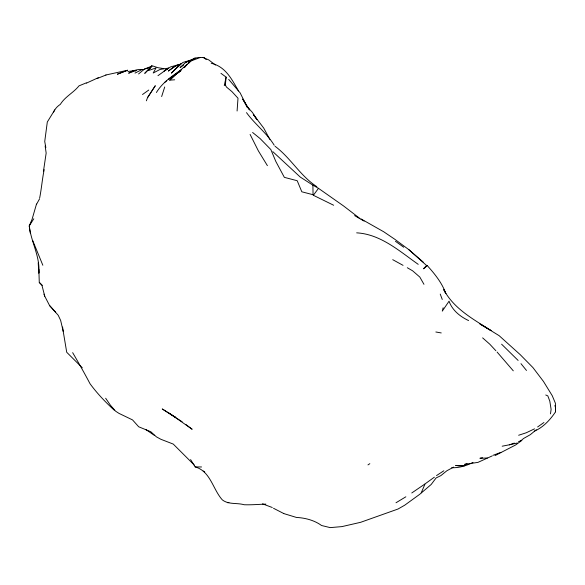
<?xml version="1.0" encoding="UTF-8"?>
<svg xmlns="http://www.w3.org/2000/svg" width="585" height="585" viewBox="0 0 585 585"><rect width="100%" height="100%" fill="white"/><g stroke="black" fill="none" stroke-linecap="round" stroke-linejoin="round"><path stroke-width="0.88" d="M38.208 262.789L38.829 273.158C40.285 256.501 31.027 242.044 29.25 225.898L33.784 218.79M38.851 269.305L39.268 282.423L41.93 285.209L44.752 296.222L49.586 305.567L58.222 315.286L60.643 320.397L63.246 331.549L66.719 352.265L82.302 367.804M237.093 111.004L238 98.214L231.923 91.604L226.439 87.019L225.342 84.942L226.124 77.125L220.954 73.33M161.643 96.562L164.721 86.975M43.487 171.105L46.156 153.065L45.147 145.965M550.5 413.873L551.107 409.324L549.805 401.156L547.831 395.899L545.754 394.992M39.656 198.03C41.528 188.626 42.252 178.922 44.182 169.672M226.124 77.125L224.26 85.505L225.342 84.942M443.137 307.768L442.282 311.14L449.061 301.18C452.227 310.321 460.124 316.551 468.592 320.587M36.497 204.055L32.095 219.236L29.25 225.898L30.288 233.071M146.352 100.81L147.544 97.615L155.222 85.841L147.544 97.615M421.237 492.804L424.871 484.336M36.365 204.596L39.531 198.9M555.472 411.964C550.097 419.884 543.253 427.379 534.266 431.218M54.756 109.9L47.305 122.009L44.738 141.504L45.842 147.654M151.756 65.951L144.729 73.359L152.173 65.981L151.756 65.951L148.561 70.544L156.049 67.904L153.197 73.015L160.071 69.439L168.436 68.123L157.972 75.692M156.4 92.51C162.374 82.66 172.012 76.028 181.409 69.769M333.647 205.247L313.363 195.28L318.489 188.341L343.556 205.949L359.285 218.008M189.021 62.595L190.6 60.635L195.193 57.966L190.944 60.972L175.361 74.756L176.772 73.747M427.247 265.59L426.611 265.539L423.489 268.808L427.247 265.59C434.787 273.977 442.019 282.833 445.858 293.633L443.752 289.655C453.872 308.887 473.558 319.315 491.129 330.627L479.62 323.827M187.2 64.496L184.158 67.663L185.43 66.456M180.86 63.875L171.449 73.03L180.86 63.875L173.657 66.946L168.341 71.07L176.641 65.344L178.337 65.169M188.56 63.392L189.818 62.171M191.697 60.335C194.878 57.25 200.077 57.052 204.267 57.725L206.198 59.611M169.694 80.145L179.266 71.238L169.694 80.145L174.688 79.801M188.143 61.827L190.337 60.262L185.825 62.31L180.078 67.582L183.741 64.964M177.021 67.494L182.908 62.427L190.337 60.262M520.401 441.156L523.597 438.472L530.324 434.677L536.291 429.741M164.882 82.258L166.718 80.737M138.572 73.944L144.553 69.023L152.173 65.981M177.365 72.898L180.802 70.339M424.849 484.044L434.399 477.163M142.499 94.529L148.766 90.039M180.831 70.814L175.654 74.456L180.041 71.385M168.546 79.216L173.036 76.065M537.608 426.97L543.94 422.516M424.666 484.175L411.774 492.965M168.436 68.123L164.107 71.012L170.615 66.887L178.418 64.716M367.972 464.899L369.83 463.671M96.898 78.631L106.009 75.004M436.512 475.583L443.847 470.771M405.851 496.804L395.994 502.764M143.771 69.673C138.499 68.723 133.073 70.427 128.62 73.205L133.321 71.516M86.375 83.158L98.317 77.688M453.638 467.101L446.838 470.779L440.827 475.649L436.11 477.938L431.189 484.468L419.716 494.31L404.725 505.191L398.027 509.023L360.638 522.31L341.911 526.61L330.196 527.611L321.553 525.505C314.489 520.321 305.202 517.871 296.463 517.447L283.981 513.63M135.011 73.096L141.936 69.608M492.19 455.912L477.989 462.369L464.592 464.38L467.086 463.715M534.529 428.842L526.251 432.768L518.639 435.255M473.002 462.464C466.45 465.697 459.101 468.015 451.715 467.722M494.998 455.62L515.656 444.966L521.871 440.403L518.537 441.587M185.825 62.31L192.948 59.107M272.829 151.661L300.288 177.087L312.895 185.16L313.055 194.717L301.816 191.792L297.202 180.721L284.354 177.35L275.82 161.453L270.855 149.57L260.149 138.608L252.61 132.473M86.287 82.873L79.019 85.849C73.483 92.774 65.096 96.613 60.328 104.357A29.484 22.288 25.2 0 0 53.601 112.049M127.559 70.251L117.468 74.163L127.559 70.251L105.797 75.019M190.944 60.972L200.575 57.389M493.038 455.305L500.848 452.388M514.361 443.072L509.345 444.856L517.352 442.999M144.553 69.023L148.349 68.028M131.917 71.319L136.451 70.39L127.932 71.48M502.186 446.201L509.038 444.856M482.545 457.762L479.912 458.267L487.342 458.011M265.853 504.116C258.628 504.336 251.382 505.023 244.15 504.738C236.925 502.617 228.567 504.804 222.344 499.897C212.838 489.396 210.541 471.217 195.156 466.903L190.6 459.576M227.309 502.683L228.903 502.617M195.156 466.903L201.554 466.976M356.66 232.845C380.667 234.175 399.497 251.177 418.224 264.347M163.8 68.628L157.811 67.67L152.941 66.025M435.847 331.987L441.244 332.938M134.097 70.69L135.669 71.078M211.207 63.253C225.686 66.653 231.726 79.246 238.519 90.96M262.511 503.846L272.266 507.502M202.966 57.447L208.699 59.882L215.492 65.045M392.725 259.674L403.065 265.349M273.517 508.277L283.754 513.535M312.895 185.16L318.489 188.341M354.598 215.602L364.097 221.101M407.299 267.725L412.637 270.826L419.825 277.078L423.964 284.317M480.885 324.441L499.144 335.68L520.167 354.605L532.964 367.614L543.436 381.391L552.247 395.701L555.406 403.262L555.516 411.811L555.457 407.979M361.003 218.914L383.723 231.77L394.758 239.25L408.688 249.532L426.611 265.539M174.198 416.425L175.383 417.207L162.242 408.952L182.118 421.756M203.236 471.027L204.721 471.978M145.855 429.573L154.403 435.386M169.27 413.193L192.151 429.273L185.694 424.396M395.467 241.32L403.709 247.228M316.843 186.681C300.317 175.975 290.745 157.987 275.067 146.272M408.688 249.532L423.145 262.007M482.625 337.867L489.725 344.141L495.868 350.729M501.608 344.199L518.12 360.44M114.251 410.173C105.395 402.092 97.081 393.369 90.01 383.702C84.481 373.179 78.661 362.905 72.657 352.653M39.268 282.423L42.244 285.356M194.491 465.28L173.262 444.081L160.838 439.269L156.407 436.849L150.806 431.737L138.696 426.779L132.546 419.913L118.974 413.376L115.589 411.182L110.404 405.2L105.666 398.246M497.082 352.038L513.286 370.832M49.586 305.567L55.655 312.185M228.698 79.399L240.128 92.854L247.499 107.64L242.709 99.07L249.641 110.009M520.979 363.665L526.485 370.466M246.497 112.627C254.928 124.254 266.672 132.912 274.233 145.248M249.122 109.358L247.148 106.653L252.427 112.444L257.02 119.691L253.29 114.338L263.747 128.115L269.846 139.384M267.404 165.665L258.358 150.857L250.095 134.404M313.055 194.717L313.363 195.28M42.837 265.246L32.701 240.53M440.227 294.087L442.267 299.469M43.97 294.145L44.752 296.222M554.894 405.493L555.384 407.197M62.588 327.037L63.246 331.549M464.914 465.638L458.896 465.96L455.635 465.433L464.914 465.638"/></g></svg>
